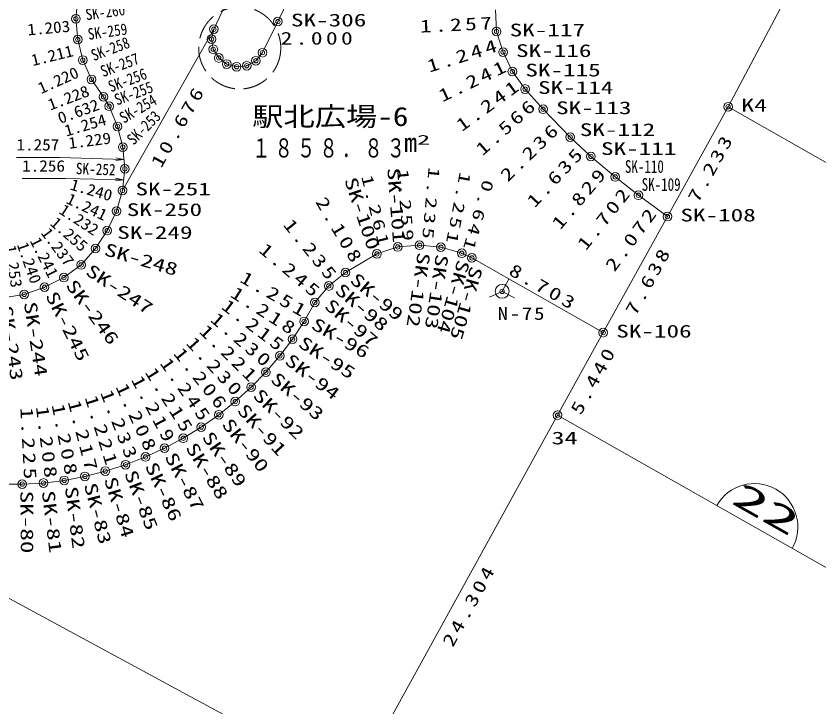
# Model space of a CAD drawing. Units: millimetres at full size, sheet at 1:500; details may follow other scales. Extents: x 56386042 to 56854500, y 25771750 to 26117216.
# Drawn here: x 56559735 to 56605967, y 26037749 to 26077545 of the extents above; entities that cross this region are included whole.
import ezdxf
from ezdxf.enums import TextEntityAlignment as Align

# ---------------------------------------------------------------- set-up
doc = ezdxf.new("R2010")
doc.units = ezdxf.units.MM
doc.header["$LTSCALE"] = 500
doc.header["$PDMODE"] = 32
doc.header["$PDSIZE"] = 250
doc.linetypes.add('USER1', pattern=[4, 3, -1])
doc.layers.add('レイヤ1', color=7, linetype='Continuous', lineweight=13)
doc.layers.add('基準点', color=7, linetype='Continuous', lineweight=13)
doc.styles.add('ＭＳ ゴシック', font='')
doc.styles.get('ＭＳ ゴシック').set_extended_font_data('MS Gothic')

# ---------------------------------------------------------------- blocks, each defined once
blk = doc.blocks.new('open_arrow')
at = {"color": 0, "linetype": 'Continuous', "lineweight": -2}
blk.add_lwpolyline([(7.5, 1.25), (0, 0), (7.5, -1.25)], dxfattribs=at)

msp = doc.modelspace()

# ---------------------------------------------------------------- linework, layer by layer
at = {"layer": 'レイヤ1'}
for p, q in [((56615439.5, 26100000), (56600739, 26072324)), ((56571125, 26076786), (56580857, 26097686)), ((56574814, 26077227), (56575671, 26079045)), ((56563301, 26078600), (56563183, 26077387)), ((56587408, 26076654), (56587349, 26077910)), ((56579179, 26033264), (56497982, 26077197)), ((56563183, 26077387), (56563288, 26076189)), ((56573925, 26075436), (56574814, 26077227)), ((56565863, 26067497), (56571125, 26076786)), ((56571125, 26076786), (56570994, 26076220)), ((56570994, 26076220), (56571094, 26075628)), ((56587778, 26075466), (56587408, 26076654)), ((56563288, 26076189), (56563573, 26075012)), ((56571094, 26075628), (56571404, 26075129)), ((56573546, 26074975), (56573925, 26075436)), ((56588312, 26074346), (56587778, 26075466)), ((56563573, 26075012), (56564070, 26073898)), ((56571404, 26075129), (56571863, 26074782)), ((56573018, 26074687), (56573546, 26074975)), ((56571863, 26074782), (56572437, 26074627)), ((56572437, 26074627), (56573018, 26074687)), ((56564070, 26073898), (56564772, 26072890)), ((56589042, 26073343), (56588312, 26074346)), ((56590084, 26072174), (56589042, 26073343)), ((56564772, 26072890), (56565092, 26072345)), ((56565092, 26072345), (56565578, 26071189)), ((56591643, 26070571), (56590084, 26072174)), ((56600739, 26072324), (56597241, 26065993)), ((56600739, 26072324), (56625504, 26058154)), ((56565578, 26071189), (56565876, 26069997)), ((56592840, 26069457), (56591643, 26070571)), ((56565876, 26069997), (56566000, 26068746)), ((56562257.1, 26069405.3), (56559757.1, 26069405.3)), ((56565947.1, 26069279.7), (56562257.1, 26069405.3)), ((56594238, 26068277), (56592840, 26069457)), ((56566000, 26068746), (56565863, 26067497)), ((56562583.9, 26068185.2), (56560083.9, 26068185.2)), ((56565930.9, 26068116), (56562583.9, 26068185.2)), ((56595571, 26067219), (56594238, 26068277)), ((56565516, 26066307), (56565863, 26067497)), ((56597241, 26065993), (56595571, 26067219)), ((56564985, 26065185), (56565516, 26066307)), ((56597241, 26065993), (56593547, 26059308)), ((56564310, 26064154), (56564985, 26065185)), ((56580518, 26063844), (56581714, 26064245)), ((56581714, 26064245), (56582969, 26064342)), ((56582969, 26064342), (56584199, 26064230)), ((56584199, 26064230), (56585400, 26063880)), ((56563484, 26063209), (56564310, 26064154)), ((56578703, 26062771), (56580518, 26063844)), ((56585400, 26063880), (56585983, 26063613)), ((56585983, 26063613), (56593547, 26059308)), ((56562487, 26062477), (56563484, 26063209)), ((56561377, 26061923), (56562487, 26062477)), ((56577741, 26061996), (56578703, 26062771)), ((56560207, 26061511), (56561377, 26061923)), ((56576937, 26061045), (56577741, 26061996)), ((56558969, 26061320), (56560207, 26061511)), ((56576317, 26059959), (56576937, 26061045)), ((56575661, 26058933), (56576317, 26059959)), ((56593547, 26059308), (56590916, 26054546)), ((56574925, 26057966), (56575661, 26058933)), ((56574124, 26057032), (56574925, 26057966)), ((56573266, 26056163), (56574124, 26057032)), ((56572358, 26055334), (56573266, 26056163)), ((56571415, 26054582), (56572358, 26055334)), ((56570395, 26053868), (56571415, 26054582)), ((56590916, 26054546), (56579179, 26033264)), ((56656251, 26017478), (56590916, 26054546)), ((56569365, 26053224), (56570395, 26053868)), ((56568287, 26052654), (56569365, 26053224)), ((56567191, 26052147), (56568287, 26052654)), ((56566041, 26051701), (56567191, 26052147)), ((56563697, 26051031), (56564875, 26051337)), ((56564875, 26051337), (56566041, 26051701)), ((56561312, 26050648), (56562511, 26050799)), ((56562511, 26050799), (56563697, 26051031)), ((56558871, 26050572), (56560089, 26050583)), ((56560089, 26050583), (56561312, 26050648))]:
    msp.add_line(p, q, dxfattribs=at)
at = {"layer": 'レイヤ1', "lineweight": 18}
for p, q in [((56565947.1, 26069279.7), (56565947, 26069279.7)), ((56565947.1, 26069279.7), (56565947, 26069279.7)), ((56565947.1, 26069279.7), (56565947, 26069279.7)), ((56565930.9, 26068116), (56565930.8, 26068116)), ((56565930.9, 26068116), (56565930.8, 26068116)), ((56565930.9, 26068116), (56565930.8, 26068116))]:
    msp.add_line(p, q, dxfattribs=at)
at = {"layer": 'レイヤ1', "linetype": 'USER1'}
msp.add_circle((56572614.4, 26075707.3), 2363.6, dxfattribs=at)
at = {"layer": 'レイヤ1'}
for centre in [(56563183, 26077387), (56574814, 26077227), (56571125, 26076786), (56587408, 26076654), (56563288, 26076189), (56570994, 26076220), (56571094, 26075628), (56571404, 26075129), (56573925, 26075436), (56587778, 26075466), (56563573, 26075012), (56571863, 26074782), (56572437, 26074627), (56573018, 26074687), (56573546, 26074975), (56588312, 26074346), (56564070, 26073898), (56589042, 26073343), (56564772, 26072890), (56565092, 26072345), (56600739, 26072324), (56590084, 26072174), (56565578, 26071189), (56591643, 26070571), (56565876, 26069997), (56592840, 26069457), (56566000, 26068746), (56594238, 26068277), (56565863, 26067497), (56595571, 26067219), (56565516, 26066307), (56597241, 26065993), (56564985, 26065185), (56564310, 26064154), (56581714, 26064245), (56582969, 26064342), (56584199, 26064230), (56580518, 26063844), (56585400, 26063880), (56585983, 26063613), (56563484, 26063209), (56578703, 26062771), (56562487, 26062477), (56561377, 26061923), (56577741, 26061996), (56560207, 26061511), (56576937, 26061045), (56576317, 26059959), (56575661, 26058933), (56593547, 26059308), (56574925, 26057966), (56574124, 26057032), (56573266, 26056163), (56572358, 26055334), (56571415, 26054582), (56590916, 26054546), (56570395, 26053868), (56569365, 26053224), (56568287, 26052654), (56567191, 26052147), (56566041, 26051701), (56563697, 26051031), (56564875, 26051337), (56560089, 26050583), (56561312, 26050648), (56562511, 26050799)]:
    msp.add_circle(centre, 250, dxfattribs=at)
at = {"layer": 'レイヤ1', "lineweight": 18}
msp.add_arc((56602252.7, 26048114.1), 2500, 330.43147, 150.43147, dxfattribs=at)
at = {"layer": 'レイヤ1'}
for p in [(56563183, 26077387), (56574814, 26077227), (56571125, 26076786), (56587408, 26076654), (56563288, 26076189), (56570994, 26076220), (56571094, 26075628), (56573925, 26075436), (56587778, 26075466), (56563573, 26075012), (56571404, 26075129), (56571863, 26074782), (56573546, 26074975), (56572437, 26074627), (56573018, 26074687), (56588312, 26074346), (56564070, 26073898), (56589042, 26073343), (56564772, 26072890), (56565092, 26072345), (56590084, 26072174), (56600739, 26072324), (56565578, 26071189), (56591643, 26070571), (56565876, 26069997), (56592840, 26069457), (56566000, 26068746), (56594238, 26068277), (56565863, 26067497), (56595571, 26067219), (56565516, 26066307), (56597241, 26065993), (56564985, 26065185), (56564310, 26064154), (56581714, 26064245), (56582969, 26064342), (56584199, 26064230), (56580518, 26063844), (56585400, 26063880), (56585983, 26063613), (56563484, 26063209), (56578703, 26062771), (56562487, 26062477), (56561377, 26061923), (56577741, 26061996), (56560207, 26061511), (56576937, 26061045), (56576317, 26059959), (56593547, 26059308), (56575661, 26058933), (56574925, 26057966), (56574124, 26057032), (56573266, 26056163), (56572358, 26055334), (56571415, 26054582), (56590916, 26054546), (56570395, 26053868), (56569365, 26053224), (56568287, 26052654), (56567191, 26052147), (56566041, 26051701), (56564875, 26051337), (56562511, 26050799), (56563697, 26051031), (56560089, 26050583), (56561312, 26050648)]:
    msp.add_point(p, dxfattribs=at)
at = {"layer": '基準点'}
for q in [(56588111.9, 26062387.8), (56587000, 26061351), (56588431.1, 26061309)]:
    msp.add_line((56587726, 26061687), q, dxfattribs=at)
msp.add_circle((56587726, 26061687), 400, dxfattribs=at)
msp.add_point((56587726, 26061687), dxfattribs=at)

# ---------------------------------------------------------------- block references
at = {"layer": 'レイヤ1', "lineweight": 18, "xscale": 62.8, "yscale": 62.8}
for p, rotation in [((56565947.1, 26069279.7), 178.1), ((56565930.9, 26068116), 178.8)]:
    msp.add_blockref('open_arrow', p, dxfattribs=dict(at, rotation=rotation))

# ---------------------------------------------------------------- texts
at = {"layer": 'レイヤ1', "style": 'ＭＳ ゴシック'}
for s, height, rotation, width, p in [('SK-260', 659.8, 7.906, 0.85, (56563810, 26077101.9)), ('1.203', 659.8, 5.009, 1.1, (56560434, 26076231)), ('SK-259', 659.8, 7.906, 0.85, (56563938.6, 26075976.3)), ('SK-258', 659.8, 20.686, 0.85, (56564274.7, 26074760.2)), ('1.211', 659.8, 13.612, 1.1, (56560735.5, 26074469)), ('SK-257', 659.8, 20.686, 0.85, (56564818.9, 26073832.1)), ('1.220', 659.8, 24.044, 1.1, (56561247.6, 26072862.5)), ('SK-256', 659.8, 20.686, 0.85, (56565263.5, 26072960.8)), ('1.228', 659.8, 20.392, 1.1, (56561777.1, 26071915)), ('SK-255', 659.8, 20.686, 0.85, (56565620.5, 26072198.8)), ('SK-254', 659.8, 30.565, 0.85, (56566037.9, 26071168.9)), ('0.632', 659.8, 20.007, 1.1, (56562342.1, 26071140.7)), ('SK-253', 659.8, 45.008, 0.85, (56566646.1, 26069935.6)), ('1.254', 659.8, 16.295, 1.1, (56562683.7, 26070411.7)), ('1.229', 659.8, 7.319, 1.1, (56562818.6, 26069697.1)), ('SK-252', 659.8, 358.233, 0.85, (56563162.3, 26068238.7)), ('SK-101', 733.1, 274.42, 1.45, (56580889.2, 26068768.8)), ('1.240', 659.8, 343.743, 1.1, (56562741.6, 26067370.5)), ('SK-100', 733.1, 288.535, 1.45, (56578416.7, 26068041.6)), ('1.241', 659.8, 334.674, 1.1, (56562475.7, 26066609.8)), ('1.232', 659.8, 326.787, 1.1, (56562043.2, 26066051.3)), ('1.255', 659.8, 318.844, 1.1, (56561517.3, 26065395.2)), ('1.237', 659.8, 306.286, 1.1, (56560977, 26064931.8)), ('1.241', 659.8, 296.524, 1.1, (56560336.7, 26064515.6)), ('1.253', 659.8, 278.771, 1.1, (56558876.8, 26064271.7)), ('1.240', 659.8, 289.399, 1.1, (56559585.2, 26064321.3)), ('SK-248', 733.1, 343.743, 1.45, (56564692.9, 26063575.1)), ('SK-102', 733.1, 261.384, 1.45, (56582651.4, 26064006.4)), ('SK-103', 733.1, 261.384, 1.45, (56583700.2, 26063892)), ('SK-104', 733.1, 253.753, 1.45, (56584961.4, 26063622.6)), ('SK-247', 733.1, 326.787, 1.45, (56563557.5, 26062506.6)), ('SK-105', 733.1, 253.753, 1.45, (56585704.8, 26063255.2)), ('SK-99', 733.1, 319.788, 1.45, (56578756.8, 26062089.9)), ('SK-246', 733.1, 306.286, 1.45, (56562380.1, 26061892.6)), ('SK-98', 733.1, 319.788, 1.45, (56577890, 26061491.3)), ('SK-245', 733.1, 296.524, 1.45, (56561209.5, 26061354.4)), ('SK-244', 733.1, 278.771, 1.45, (56559962.8, 26060999.2)), ('SK-97', 733.1, 319.788, 1.45, (56577286.9, 26060595.1)), ('SK-243', 733.1, 278.771, 1.45, (56558561.7, 26060767.4)), ('SK-96', 733.1, 330.278, 1.45, (56576558, 26059383.4)), ('SK-95', 733.1, 327.406, 1.45, (56575803.1, 26058348)), ('SK-94', 733.1, 322.725, 1.45, (56575009, 26057395)), ('SK-93', 733.1, 319.384, 1.45, (56574182.9, 26056370.6)), ('SK-92', 733.1, 315.365, 1.45, (56573166.1, 26055474.6)), ('SK-91', 733.1, 312.396, 1.45, (56572251.6, 26054648.5)), ('SK-90', 733.1, 308.571, 1.45, (56571365.9, 26053867.5)), ('SK-89', 733.1, 304.992, 1.45, (56570224.9, 26053163.5)), ('SK-88', 733.1, 302.015, 1.45, (56569281.7, 26052565.2)), ('SK-87', 733.1, 297.868, 1.45, (56568073.8, 26052063.9)), ('SK-86', 733.1, 294.825, 1.45, (56566940.3, 26051545.3)), ('SK-85', 733.1, 291.198, 1.45, (56565746.6, 26051137.9)), ('SK-84', 733.1, 287.337, 1.45, (56564579.9, 26050807)), ('SK-82', 733.1, 277.178, 1.45, (56562327, 26050381.7)), ('SK-83', 733.1, 284.561, 1.45, (56563425.3, 26050496)), ('22', 1466, 330.431, 2, (56600626, 26049132.4)), ('SK-80', 733.1, 270.517, 1.45, (56559760.9, 26050202.2)), ('SK-81', 733.1, 277.178, 1.45, (56560997.1, 26050143.2))]:
    msp.add_text(s, height=height, rotation=rotation, dxfattribs=dict(at, width=width)).set_placement(p, align=Align.BOTTOM_LEFT)
for s, height, width, p in [('SK-306', 733.1, 1.45, (56575564.5, 26076727)), ('SK-117', 733.1, 1.45, (56588158.5, 26076154)), ('SK-116', 733.1, 1.45, (56588528.5, 26074966)), ('SK-115', 733.1, 1.45, (56589062.5, 26073846)), ('SK-114', 733.1, 1.45, (56589792.5, 26072843)), ('SK-113', 733.1, 1.45, (56590834.5, 26071674)), ('K4', 733.1, 1.5, (56601489.5, 26071824)), ('駅北広場-6', 1100, 1.2, (56573331.7, 26070879.4)), ('SK-112', 733.1, 1.45, (56592198.1, 26070412.9)), ('2', 549.9, 2, (56582831.7, 26069979.4)), ('1.257', 659.8, 1.1, (56559757.1, 26069605.3)), ('SK-111', 733.1, 1.45, (56593419.5, 26069323.4)), ('1.256', 659.8, 1.1, (56560083.9, 26068385.2)), ('SK-110', 733.1, 0.75, (56594793.1, 26068289.9)), ('SK-251', 733.1, 1.45, (56566613.5, 26066997)), ('SK-109', 733.1, 0.75, (56595759.7, 26067256.3)), ('SK-250', 733.1, 1.45, (56566109.6, 26065807)), ('SK-108', 733.1, 1.45, (56597991.5, 26065493)), ('SK-249', 733.1, 1.45, (56565561.2, 26064488.9)), ('SK-106', 733.1, 1.45, (56594297.5, 26058808)), ('34', 733.1, 1.5, (56590569.2, 26052653.2))]:
    msp.add_text(s, height=height, dxfattribs=dict(at, width=width)).set_placement(p, align=Align.BOTTOM_LEFT)
msp.add_text('m', height=1100, dxfattribs=at).set_placement((56582081.7, 26069379.4), align=Align.BOTTOM_LEFT)
at = {"layer": 'レイヤ1', "attachment_point": 7, "style": 'ＭＳ ゴシック'}
for s, insert, char_height, rotation in [('\\T1.29;\\W1.35;1.257', (56583006.8, 26076576.1), 733.1, 2.689), ('\\T1.29;\\W1.35;1.244', (56583540.7, 26074274.2), 733.1, 17.299), ('\\T1.29;\\W1.35;1.241', (56584288.5, 26072561), 733.1, 25.491), ('\\T1.29;\\W1.35;1.241', (56585413.7, 26070851), 733.1, 36.048), ('\\T1.3;\\W1.35;10.676', (56568102.8, 26068740.7), 733.1, 60.469), ('\\T1.29;\\W1.35;1.566', (56586611.1, 26069457.5), 733.1, 41.713), ('\\T1.29;\\W1.35;2.236', (56588057.8, 26067946.4), 733.1, 44.203), ('\\T1.29;\\W1.35;7.233', (56599024.8, 26066740.1), 733.1, 61.079), ('\\T1.29;\\W1.35;1.635', (56589609.9, 26066452.4), 733.1, 47.057), ('\\T1.29;\\W1.5;1.259', (56581666.7, 26068703), 659.8, 274.42), ('\\T1.29;\\W1.5;1.235', (56583484.3, 26068866.7), 659.8, 264.797), ('\\T1.29;\\W1.5;1.251', (56585280.4, 26068592.8), 659.8, 258.899), ('\\T1.29;\\W1.35;1.829', (56591083, 26065182.1), 733.1, 49.834), ('\\T1.29;\\W1.5;1.261', (56579594.3, 26068299.9), 659.8, 284.06), ('\\T1.29;\\W1.5;0.641', (56586625.8, 26068173.3), 659.8, 253.753), ('\\T1.29;\\W1.35;1.702', (56592560.7, 26063990.7), 733.1, 51.561), ('\\T1.29;\\W1.35;2.108', (56576940.9, 26066840.7), 733.1, 300.591), ('\\T1.29;\\W1.35;2.072', (56594205.2, 26062763.3), 733.1, 53.716), ('\\T1.29;\\W1.35;1.235', (56575072.2, 26065496.3), 733.1, 308.855), ('\\T1.29;\\W1.35;1.245', (56573656.1, 26063979.4), 733.1, 319.788), ('\\T1.29;\\W1.35;7.638', (56595428.6, 26060232.1), 733.1, 61.076), ('\\T1.29;\\W1.35;8.703', (56588038.8, 26062673.1), 733.1, 330.354), ('\\T1.29;\\W1.35;1.251', (56572557.9, 26062249.3), 733.1, 330.278), ('\\T1.29;\\W1.35;1.218', (56572012.6, 26061395), 733.1, 327.406), ('\\T1.29;\\W1.35;1.215', (56571488.9, 26060716.5), 733.1, 322.725), ('\\T1.29;\\W1.35;1.230', (56570859, 26059983.8), 733.1, 319.384), ('\\T1.29;\\W1.35;1.221', (56570212.7, 26059333.1), 733.1, 315.365), ('\\T1.29;\\W1.35;1.230', (56569476, 26058660.8), 733.1, 312.396), ('\\T1.29;\\W1.35;1.206', (56568752.2, 26058086.4), 733.1, 308.571), ('\\T1.29;\\W1.35;5.440', (56592266.3, 26054508.6), 733.1, 61.079), ('\\T1.29;\\W1.35;1.245', (56567972.1, 26057542.9), 733.1, 304.992), ('\\T1.29;\\W1.35;1.215', (56567123.4, 26057011.7), 733.1, 302.015), ('\\T1.29;\\W1.35;1.219', (56566327.3, 26056595), 733.1, 297.868), ('\\T1.29;\\W1.35;1.208', (56565437.9, 26056184), 733.1, 294.825), ('\\T1.29;\\W1.35;1.233', (56564558.8, 26055845.5), 733.1, 291.198), ('\\T1.29;\\W1.35;1.221', (56563669.5, 26055570.1), 733.1, 287.337), ('\\T1.29;\\W1.35;1.208', (56560865.6, 26055026.6), 733.1, 277.178), ('\\T1.29;\\W1.35;1.208', (56561768.6, 26055137.2), 733.1, 281.068), ('\\T1.29;\\W1.35;1.217', (56562695.8, 26055317), 733.1, 284.561), ('\\T1.29;\\W1.35;1.225', (56559967.7, 26054982.8), 733.1, 273.042), ('\\T1.3;\\W1.35;24.304', (56584891, 26041136.3), 733.1, 61.123)]:
    msp.add_mtext(s, dxfattribs=dict(at, insert=insert, char_height=char_height, rotation=rotation))
for s, insert, char_height in [('\\T1.29;\\W1.35;2.000', (56574973.3, 26075887), 733.1), ('\\T1.23;\\W0.7;１８５８．８３', (56573331.7, 26069379.4), 1100)]:
    msp.add_mtext(s, dxfattribs=dict(at, insert=insert, char_height=char_height))
at = {"layer": '基準点', "insert": (56587462.9, 26060032.3), "char_height": 733.1, "attachment_point": 7, "style": 'ＭＳ ゴシック'}
msp.add_mtext('\\T1.17;\\W1.2;N-75', dxfattribs=at)

doc.saveas('drawing.dxf')
